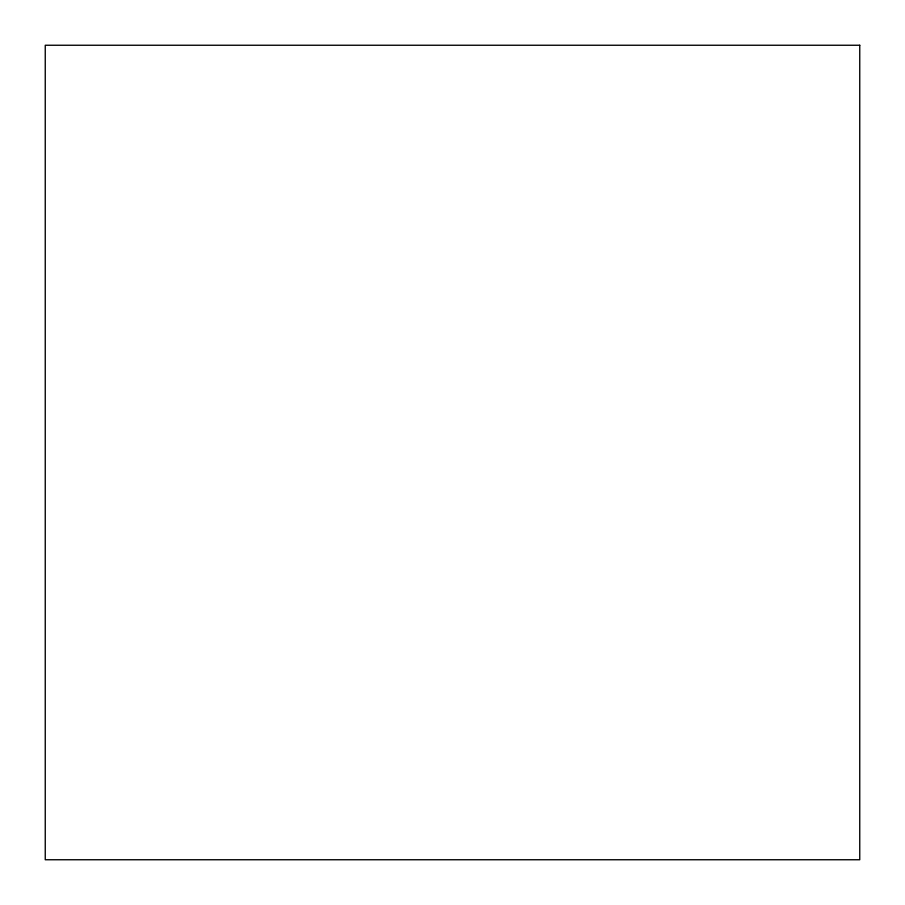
<?xml version="1.0" encoding="UTF-8"?>
<svg xmlns="http://www.w3.org/2000/svg" width="905" height="905" viewBox="0 0 905 905"><rect width="100%" height="100%" fill="white"/><g stroke="black" fill="none" stroke-linecap="round" stroke-linejoin="round"><path stroke-width="1.36" d="M859.75 45.25L45.25 45.25L45.25 859.75L859.75 859.75L859.75 45.25"/></g></svg>
